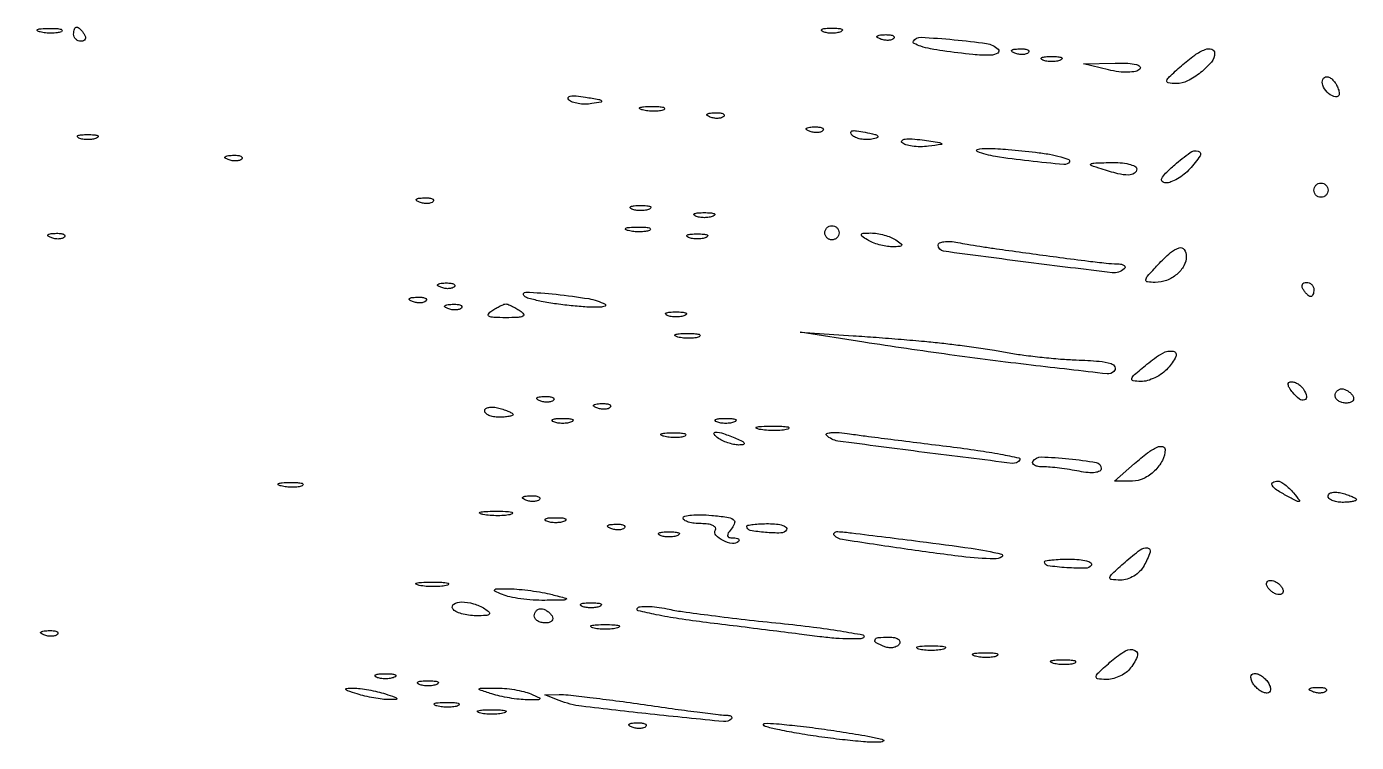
# Model space of a CAD drawing. Extents: x 0 to 1897, y 0 to 3427.
# Drawn here: x 125.4 to 313, y 2494.2 to 2595.1 of the extents above; entities that cross this region are included whole.
import ezdxf

# ---------------------------------------------------------------- set-up
doc = ezdxf.new("R2010")
doc.units = 0
doc.header["$MEASUREMENT"] = 0

msp = doc.modelspace()

# ---------------------------------------------------------------- linework, layer by layer
msp.add_lwpolyline([(0, 2693.945209, 0.000071), (0.033176, 2460.079717, 0.001354), (0.251425, 2387.118151, 0.000574), (0.543644, 2344.444757, 0.411873)], format="xyb")
for points in [[(133.5, 2594, -0.082592), (133.656512, 2593.6179, -0.161196), (133.6254, 2593.29375, -0.182303), (133.413961, 2593.078288, -0.108972), (133.059017, 2593, -0.093332), (132.654762, 2593.076123, -0.09642), (132.311086, 2593.29375, -0.099167), (132.081062, 2593.618444, -0.105053), (132, 2594, -0.042167), (132.032345, 2594.382849, -0.061769), (132.129539, 2594.70625, -0.081139), (132.272352, 2594.92554, -0.210953), (132.440983, 2595, -0.151918), (132.65171, 2594.934461, -0.038439), (132.933975, 2594.70625, -0.035638), (133.231006, 2594.382774, -0.029505)], [(130.269032, 2594.344063, -0.06278), (129.671085, 2594.185595, -0.030339), (128.880008, 2594.127736, -0.029507), (128.036634, 2594.167106, -0.037336), (127.269032, 2594.307009, -0.087174), (126.883358, 2594.48334, -0.597527), (126.900903, 2594.643467, -0.080377), (127.431793, 2594.764444, -0.012823), (128.5, 2594.805051, -0.014395), (129.580113, 2594.787295, -0.052471), (130.257153, 2594.684921, -0.333666), (130.386009, 2594.52287, -0.31318)], [(240.25, 2594.337719, -0.057986), (239.679992, 2594.181385, -0.037979), (239, 2594.12966, -0.037979), (238.320008, 2594.181385, -0.057986), (237.75, 2594.337719, -0.174857), (237.540618, 2594.525001, -0.447206), (237.601562, 2594.693942, -0.078554), (238.10856, 2594.810911, -0.017491), (239, 2594.842105, -0.017491), (239.89144, 2594.810911, -0.078554), (240.398438, 2594.693942, -0.447206), (240.459382, 2594.525001, -0.174857)], [(247.729167, 2593.395833, -0.126455), (247.402231, 2593.202593, -0.060344), (246.916927, 2593.123424, -0.05415), (246.359369, 2593.160852, -0.051402), (245.8125, 2593.316886, -0.054073), (245.395823, 2593.538436, -0.470617), (245.37858, 2593.720685, -0.168741), (245.670344, 2593.862007, -0.018894), (246.416667, 2593.921053, -0.028489), (247.112848, 2593.910055, -0.077125), (247.592839, 2593.799335, -0.208169), (247.77538, 2593.614691, -0.296942)], [(262.45, 2591.882706, -0.494826), (262.396445, 2591.331756, -0.131453), (261.400505, 2591.030764, -0.034197), (258.881506, 2591.1222, -0.007892), (254.662608, 2591.632766, -0.015732), (252.923411, 2591.927154, -0.028836), (251.533498, 2592.292132, -0.032963), (250.586464, 2592.670775, -0.446008), (250.493109, 2592.98885, -0.27342), (251.566521, 2593.552366, -0.010471), (256.239108, 2593.218615, -0.013644), (260.812155, 2592.669355, -0.151614)], [(266.729167, 2591.395833, -0.126455), (266.402231, 2591.202593, -0.060344), (265.916927, 2591.123424, -0.05415), (265.359369, 2591.160852, -0.051402), (264.8125, 2591.316886, -0.054073), (264.395823, 2591.538436, -0.470617), (264.37858, 2591.720685, -0.168741), (264.670344, 2591.862007, -0.018894), (265.416667, 2591.921053, -0.028489), (266.112848, 2591.910055, -0.077125), (266.592839, 2591.799335, -0.208169), (266.77538, 2591.614691, -0.296942)], [(293, 2591.328741, -0.17605), (292.539774, 2590.06216, -0.050552), (291.021963, 2588.582349, -0.050733), (289.172021, 2587.395746, -0.121601), (287.595012, 2587.031601, -0.032933), (286.448417, 2587.124593, -0.452891), (286.247871, 2587.435064, -0.138202), (286.584233, 2587.981652, -0.00574), (288.305764, 2589.531601, -0.023771), (290.186586, 2591.033935, -0.0653), (291.677541, 2591.840799, -0.164986), (292.591463, 2591.876094, -0.332047)], [(271.25, 2590.337719, -0.057986), (270.679992, 2590.181385, -0.037979), (270, 2590.12966, -0.037979), (269.320008, 2590.181385, -0.057986), (268.75, 2590.337719, -0.174857), (268.540618, 2590.525001, -0.447206), (268.601562, 2590.693942, -0.078554), (269.10856, 2590.810911, -0.017491), (270, 2590.842105, -0.017491), (270.89144, 2590.810911, -0.078554), (271.398438, 2590.693942, -0.447206), (271.459382, 2590.525001, -0.174857)], [(282.45, 2589.066549, -0.146039), (281.841475, 2588.744633, -0.043417), (280.784593, 2588.628142, -0.037644), (279.46467, 2588.697176, -0.026414), (278, 2588.964187), (274.5, 2589.795277), (278.95, 2589.897639, -0.01496), (280.769344, 2589.88505, -0.049114), (281.958658, 2589.723526, -0.147197), (282.45756, 2589.434264, -0.407335)], [(310.393691, 2586.41644, -0.045328), (310.573751, 2585.780247, -0.161356), (310.517614, 2585.366128, -0.257062), (310.25556, 2585.181849, -0.108271), (309.81318, 2585.22894, -0.120025), (308.872631, 2585.819479, -0.106345), (308.257968, 2586.801325, -0.180578), (308.266106, 2587.626672, -0.310331), (308.809678, 2588, -0.13514), (309.227906, 2587.884859, -0.062067), (309.677724, 2587.534829, -0.054888), (310.088813, 2587.022161, -0.049992)], [(205.134665, 2584.202755, -0.039733), (204.161929, 2584.128094, -0.040388), (203.195048, 2584.209069, -0.043618), (202.370767, 2584.420833, -0.112154), (201.853246, 2584.746754, -0.318785), (201.800895, 2585.055065, -0.246244), (202.082665, 2585.264379, -0.063014), (202.9135, 2585.28945, -0.01715), (204.218582, 2585.118838, -0.003467), (206.115594, 2584.790816, -0.152988), (206.468599, 2584.60624, -0.599836), (206.414946, 2584.429798, -0.009743)], [(215.269032, 2583.344063, -0.06278), (214.671085, 2583.185595, -0.030339), (213.880008, 2583.127736, -0.029507), (213.036634, 2583.167106, -0.037336), (212.269032, 2583.307009, -0.087174), (211.883358, 2583.48334, -0.597527), (211.900903, 2583.643467, -0.080377), (212.431793, 2583.764444, -0.012823), (213.5, 2583.805051, -0.014395), (214.580113, 2583.787295, -0.052471), (215.257153, 2583.684921, -0.333666), (215.386009, 2583.52287, -0.31318)], [(223.729167, 2582.395833, -0.126455), (223.402231, 2582.202593, -0.060344), (222.916927, 2582.123424, -0.05415), (222.359369, 2582.160852, -0.051402), (221.8125, 2582.316886, -0.054073), (221.395823, 2582.538436, -0.470617), (221.37858, 2582.720685, -0.168741), (221.670344, 2582.862007, -0.018894), (222.416667, 2582.921053, -0.028489), (223.112848, 2582.910055, -0.077125), (223.592839, 2582.799335, -0.208169), (223.77538, 2582.614691, -0.296942)], [(237.729167, 2580.395833, -0.126455), (237.402231, 2580.202593, -0.060344), (236.916927, 2580.123424, -0.05415), (236.359369, 2580.160852, -0.051402), (235.8125, 2580.316886, -0.054073), (235.395823, 2580.538436, -0.470617), (235.37858, 2580.720685, -0.168741), (235.670344, 2580.862007, -0.018894), (236.416667, 2580.921053, -0.028489), (237.112848, 2580.910055, -0.077125), (237.592839, 2580.799335, -0.208169), (237.77538, 2580.614691, -0.296942)], [(244.64378, 2579.205893, -0.054376), (243.86184, 2579.127256, -0.048216), (243.048004, 2579.212837, -0.051027), (242.324322, 2579.439155, -0.095372), (241.817958, 2579.782042, -0.181167), (241.65923, 2580.130943, -0.373673), (241.826958, 2580.353092, -0.086287), (242.486201, 2580.377314, -0.016428), (243.674177, 2580.175496, -0.00866), (245.047609, 2579.870603, -0.138278), (245.459395, 2579.639951, -0.550064), (245.410973, 2579.423805, -0.033951)], [(135.25, 2579.337719, -0.057986), (134.679992, 2579.181385, -0.037979), (134, 2579.12966, -0.037979), (133.320008, 2579.181385, -0.057986), (132.75, 2579.337719, -0.174857), (132.540618, 2579.525001, -0.447206), (132.601562, 2579.693942, -0.078554), (133.10856, 2579.810911, -0.017491), (134, 2579.842105, -0.017491), (134.89144, 2579.810911, -0.078554), (135.398438, 2579.693942, -0.447206), (135.459382, 2579.525001, -0.174857)], [(252.628178, 2578.201823, -0.030966), (251.464453, 2578.129383, -0.034474), (250.342255, 2578.206558, -0.03685), (249.409135, 2578.406666, -0.125777), (248.879084, 2578.720916, -0.435813), (248.889627, 2579.008926, -0.148104), (249.32021, 2579.200259, -0.04841), (250.320931, 2579.227622, -0.017045), (251.750907, 2579.079094, -0.001592), (254.17432, 2578.735683, -0.16175), (254.475091, 2578.584911, -0.619159), (254.426323, 2578.439398, -0.00364)], [(155.729167, 2576.395833, -0.126455), (155.402231, 2576.202593, -0.060344), (154.916927, 2576.123424, -0.05415), (154.359369, 2576.160852, -0.051402), (153.8125, 2576.316886, -0.054073), (153.395823, 2576.538436, -0.470617), (153.37858, 2576.720685, -0.168741), (153.670344, 2576.862007, -0.018894), (154.416667, 2576.921053, -0.028489), (155.112848, 2576.910055, -0.077125), (155.592839, 2576.799335, -0.208169), (155.77538, 2576.614691, -0.296942)], [(267.724777, 2577.355004, -0.013693), (269.697588, 2577.063027, -0.024971), (271.284561, 2576.701062, -0.025633), (272.402189, 2576.323938, -0.467024), (272.50627, 2576.010145, -0.284416), (271.734279, 2575.624751, -0.004745), (266.769651, 2576.126205, -0.011113), (262.069851, 2576.752022, -0.055114), (259.5, 2577.448666, -0.744485), (259.526189, 2577.759837, -0.054627), (260.89042, 2577.893629, -0.018388), (263.87875, 2577.749601, -0.008655)], [(289.505548, 2575.006131, -0.039895), (288.693043, 2574.240838, -0.037752), (287.7548, 2573.598584, -0.040101), (286.835228, 2573.160445, -0.096369), (286.095012, 2573.031601, -0.188027), (285.608409, 2573.23249, -0.328493), (285.537, 2573.641658, -0.083139), (286.074991, 2574.382807, -0.013931), (287.365384, 2575.582884, -0.025229), (289.525596, 2577.297282, -0.224573), (290.688521, 2577.507192, -0.513369), (290.938077, 2576.842152, -0.036512)], [(282, 2575, -0.253534), (281.667965, 2574.387276, -0.145409), (280.840455, 2574.141422, -0.061982), (279.352892, 2574.326539, -0.015582), (277, 2575, -0.008407), (275.561142, 2575.487625, -0.604142), (275.533299, 2575.684752, -0.147695), (275.945251, 2575.82628, -0.002769), (278.25, 2575.90032, -0.025191), (279.687112, 2575.866115, -0.040386), (280.898438, 2575.676969, -0.048902), (281.756638, 2575.379796, -0.292899)], [(309, 2572, -0.099038), (308.923658, 2571.618362, -0.097945), (308.70625, 2571.29375, -0.097945), (308.381638, 2571.076342, -0.099038), (308, 2571, -0.099038), (307.618362, 2571.076342, -0.097945), (307.29375, 2571.29375, -0.097945), (307.076342, 2571.618362, -0.099038), (307, 2572, -0.099038), (307.076342, 2572.381638, -0.097945), (307.29375, 2572.70625, -0.097945), (307.618362, 2572.923658, -0.099038), (308, 2573, -0.099038), (308.381638, 2572.923658, -0.097945), (308.70625, 2572.70625, -0.097945), (308.923658, 2572.381638, -0.099038)], [(182.729167, 2570.395833, -0.126455), (182.402231, 2570.202593, -0.060344), (181.916927, 2570.123424, -0.05415), (181.359369, 2570.160852, -0.051402), (180.8125, 2570.316886, -0.054073), (180.395823, 2570.538436, -0.470617), (180.37858, 2570.720685, -0.168741), (180.670344, 2570.862007, -0.018894), (181.416667, 2570.921053, -0.028489), (182.112848, 2570.910055, -0.077125), (182.592839, 2570.799335, -0.208169), (182.77538, 2570.614691, -0.296942)], [(213.25, 2569.337719, -0.057986), (212.679992, 2569.181385, -0.037979), (212, 2569.12966, -0.037979), (211.320008, 2569.181385, -0.057986), (210.75, 2569.337719, -0.174857), (210.540618, 2569.525001, -0.447206), (210.601562, 2569.693942, -0.078554), (211.10856, 2569.810911, -0.017491), (212, 2569.842105, -0.017491), (212.89144, 2569.810911, -0.078554), (213.398438, 2569.693942, -0.447206), (213.459382, 2569.525001, -0.174857)], [(222.25, 2568.337719, -0.057986), (221.679992, 2568.181385, -0.037979), (221, 2568.12966, -0.037979), (220.320008, 2568.181385, -0.057986), (219.75, 2568.337719, -0.174857), (219.540618, 2568.525001, -0.447206), (219.601562, 2568.693942, -0.078554), (220.10856, 2568.810911, -0.017491), (221, 2568.842105, -0.017491), (221.89144, 2568.810911, -0.078554), (222.398438, 2568.693942, -0.447206), (222.459382, 2568.525001, -0.174857)], [(240, 2566, -0.099038), (239.923658, 2565.618362, -0.097945), (239.70625, 2565.29375, -0.097945), (239.381638, 2565.076342, -0.099038), (239, 2565, -0.099038), (238.618362, 2565.076342, -0.097945), (238.29375, 2565.29375, -0.097945), (238.076342, 2565.618362, -0.099038), (238, 2566, -0.099038), (238.076342, 2566.381638, -0.097945), (238.29375, 2566.70625, -0.097945), (238.618362, 2566.923658, -0.099038), (239, 2567, -0.099038), (239.381638, 2566.923658, -0.097945), (239.70625, 2566.70625, -0.097945), (239.923658, 2566.381638, -0.099038)], [(130.729167, 2565.395833, -0.126455), (130.402231, 2565.202593, -0.060344), (129.916927, 2565.123424, -0.05415), (129.359369, 2565.160852, -0.051402), (128.8125, 2565.316886, -0.054073), (128.395823, 2565.538436, -0.470617), (128.37858, 2565.720685, -0.168741), (128.670344, 2565.862007, -0.018894), (129.416667, 2565.921053, -0.028489), (130.112848, 2565.910055, -0.077125), (130.592839, 2565.799335, -0.208169), (130.77538, 2565.614691, -0.296942)], [(213.269032, 2566.344063, -0.06278), (212.671085, 2566.185595, -0.030339), (211.880008, 2566.127736, -0.029507), (211.036634, 2566.167106, -0.037336), (210.269032, 2566.307009, -0.087174), (209.883358, 2566.48334, -0.597527), (209.900903, 2566.643467, -0.080377), (210.431793, 2566.764444, -0.012823), (211.5, 2566.805051, -0.014395), (212.580113, 2566.787295, -0.052471), (213.257153, 2566.684921, -0.333666), (213.386009, 2566.52287, -0.31318)], [(221.25, 2565.337719, -0.057986), (220.679992, 2565.181385, -0.037979), (220, 2565.12966, -0.037979), (219.320008, 2565.181385, -0.057986), (218.75, 2565.337719, -0.174857), (218.540618, 2565.525001, -0.447206), (218.601562, 2565.693942, -0.078554), (219.10856, 2565.810911, -0.017491), (220, 2565.842105, -0.017491), (220.89144, 2565.810911, -0.078554), (221.398438, 2565.693942, -0.447206), (221.459382, 2565.525001, -0.174857)], [(248, 2565, -0.01604), (248.779772, 2564.45985, -0.367612), (248.836839, 2564.214297, -0.26855), (248.588562, 2564.055204, -0.011288), (247.5, 2564.030626, -0.040274), (246.624621, 2564.10125, -0.027303), (245.646875, 2564.315379, -0.027565), (244.719031, 2564.628331, -0.048366), (244, 2565, -0.01604), (243.220228, 2565.54015, -0.367612), (243.163161, 2565.785703, -0.26855), (243.411438, 2565.944796, -0.011288), (244.5, 2565.969374, -0.040274), (245.375379, 2565.89875, -0.027303), (246.353125, 2565.684621, -0.027565), (247.280969, 2565.371669, -0.048366)], [(263.5, 2563.561958, 0.00046), (271.160239, 2562.525237, 0.002704), (275.183001, 2562.006702, 0.004804), (277.686302, 2561.722167, 0.01889), (279.235714, 2561.620076, -0.037764), (279.85341, 2561.555908, -0.110591), (280.245446, 2561.390485, -0.255635), (280.356403, 2561.16118, -0.199131), (280.235714, 2560.906805, -0.216185), (278.5538, 2560.37016, -0.002532), (266.723924, 2561.820912, -0.001971), (254.751502, 2563.398712, -0.375211), (254, 2564.259164, -0.295463), (254.198682, 2564.566034, -0.071756), (254.807813, 2564.740119, -0.051016), (255.695924, 2564.769582, -0.030055), (256.75, 2564.632983, 0.005519), (258.084508, 2564.393, 0.002383), (259.867188, 2564.101425, 0.002358), (261.767339, 2563.809105, 0.003122)], [(289, 2562.7, -0.126532), (288.651549, 2561.345117, -0.091571), (287.659676, 2560.133709, -0.085532), (286.228262, 2559.292267, -0.090441), (284.625686, 2559, -0.030983), (283.504133, 2559.069566, -0.421475), (283.280729, 2559.363964, -0.146487), (283.533315, 2559.901148, -0.005939), (285, 2561.5, -0.023157), (286.752752, 2563.200617, -0.108559), (287.973012, 2563.879544, -0.315705), (288.688189, 2563.642425, -0.161135)], [(185.729167, 2558.395833, -0.126455), (185.402231, 2558.202593, -0.060344), (184.916927, 2558.123424, -0.05415), (184.359369, 2558.160852, -0.051402), (183.8125, 2558.316886, -0.054073), (183.395823, 2558.538436, -0.470617), (183.37858, 2558.720685, -0.168741), (183.670344, 2558.862007, -0.018894), (184.416667, 2558.921053, -0.028489), (185.112848, 2558.910055, -0.077125), (185.592839, 2558.799335, -0.208169), (185.77538, 2558.614691, -0.296942)], [(207, 2555.922225, -0.632603), (206.987183, 2555.674442, -0.084718), (206.296875, 2555.518635, -0.026717), (204.70747, 2555.519377, -0.010208), (202.5, 2555.683704, -0.011585), (200.134717, 2555.963842, -0.015192), (197.991244, 2556.334961, -0.012694), (196.241072, 2556.739601, -0.122965), (195.576575, 2557.100288, -0.701559), (195.803636, 2557.645304, -0.013819), (200.077238, 2557.323631, -0.014636), (204.674875, 2556.713037, -0.083463)], [(307, 2558, -0.042167), (306.967655, 2557.617151, -0.061769), (306.870461, 2557.29375, -0.081139), (306.727648, 2557.07446, -0.210953), (306.559017, 2557, -0.151918), (306.34829, 2557.065539, -0.038439), (306.066025, 2557.29375, -0.035638), (305.768994, 2557.617226, -0.029505), (305.5, 2558, -0.082592), (305.343488, 2558.3821, -0.161196), (305.3746, 2558.70625, -0.182303), (305.586039, 2558.921712, -0.108972), (305.940983, 2559, -0.093332), (306.345238, 2558.923877, -0.09642), (306.688914, 2558.70625, -0.099167), (306.918938, 2558.381556, -0.105053)], [(181.729167, 2556.395833, -0.126455), (181.402231, 2556.202593, -0.060344), (180.916927, 2556.123424, -0.05415), (180.359369, 2556.160852, -0.051402), (179.8125, 2556.316886, -0.054073), (179.395823, 2556.538436, -0.470617), (179.37858, 2556.720685, -0.168741), (179.670344, 2556.862007, -0.018894), (180.416667, 2556.921053, -0.028489), (181.112848, 2556.910055, -0.077125), (181.592839, 2556.799335, -0.208169), (181.77538, 2556.614691, -0.296942)], [(186.729167, 2555.395833, -0.126455), (186.402231, 2555.202593, -0.060344), (185.916927, 2555.123424, -0.05415), (185.359369, 2555.160852, -0.051402), (184.8125, 2555.316886, -0.054073), (184.395823, 2555.538436, -0.470617), (184.37858, 2555.720685, -0.168741), (184.670344, 2555.862007, -0.018894), (185.416667, 2555.921053, -0.028489), (186.112848, 2555.910055, -0.077125), (186.592839, 2555.799335, -0.208169), (186.77538, 2555.614691, -0.296942)], [(195, 2555, -0.089886), (195.48113, 2554.549056, -0.470157), (195.406005, 2554.242724, -0.10261), (194.707612, 2554.066759, -0.010579), (193, 2554.030626, -0.010579), (191.292388, 2554.066759, -0.10261), (190.593995, 2554.242724, -0.470157), (190.51887, 2554.549056, -0.089886), (191, 2555, -0.013918), (191.610952, 2555.371141, -0.016688), (192.20625, 2555.684621, -0.015515), (192.719795, 2555.914138, -0.097625), (193, 2555.969374, -0.097625), (193.280205, 2555.914138, -0.015515), (193.79375, 2555.684621, -0.016688), (194.389048, 2555.371141, -0.013918)], [(218.25, 2554.337719, -0.057986), (217.679992, 2554.181385, -0.037979), (217, 2554.12966, -0.037979), (216.320008, 2554.181385, -0.057986), (215.75, 2554.337719, -0.174857), (215.540618, 2554.525001, -0.447206), (215.601562, 2554.693942, -0.078554), (216.10856, 2554.810911, -0.017491), (217, 2554.842105, -0.017491), (217.89144, 2554.810911, -0.078554), (218.398438, 2554.693942, -0.447206), (218.459382, 2554.525001, -0.174857)], [(254.5, 2550.451553, -0.0049), (256.74135, 2550.178329, -0.003089), (259.353125, 2549.817515, -0.003101), (261.917167, 2549.430893, -0.00569), (264, 2549.079279, 0.011781), (266.081315, 2548.753944, 0.006492), (268.639342, 2548.449356, 0.006469), (271.242865, 2548.207601, 0.010314), (273.474357, 2548.07573, -0.009406), (276.716917, 2547.890014, -0.055554), (278.385886, 2547.574198, -0.230418), (278.914326, 2547.080975, -0.296324), (278.779535, 2546.446202, -0.228257), (277.823017, 2546.11153, -0.00107), (267.106658, 2547.342779, -0.005012), (255.579357, 2548.809476, -0.004323), (243.5, 2550.576153), (234.5, 2551.972034), (242, 2551.491712, -0.002691), (245.237477, 2551.266875, -0.002076), (248.765625, 2550.988033, -0.002098), (252.059617, 2550.700005, -0.005022)], [(220.269032, 2551.344063, -0.06278), (219.671085, 2551.185595, -0.030339), (218.880008, 2551.127736, -0.029507), (218.036634, 2551.167106, -0.037336), (217.269032, 2551.307009, -0.087174), (216.883358, 2551.48334, -0.597527), (216.900903, 2551.643467, -0.080377), (217.431793, 2551.764444, -0.012823), (218.5, 2551.805051, -0.014395), (219.580113, 2551.787295, -0.052471), (220.257153, 2551.684921, -0.333666), (220.386009, 2551.52287, -0.31318)], [(286.410155, 2546.900723, -0.053551), (285.597417, 2546.175972, -0.041675), (284.579903, 2545.568901, -0.042874), (283.522563, 2545.160094, -0.075242), (282.595012, 2545.035963, -0.036615), (281.49186, 2545.135918, -0.465054), (281.304797, 2545.450383, -0.132651), (281.67878, 2545.999699, -0.006014), (283.441784, 2547.476451, -0.037437), (285.671196, 2549.035967, -0.183814), (287.158306, 2549.294293, -0.493821), (287.528341, 2548.550857, -0.070118)], [(305.541119, 2543.933469, -0.076926), (305.97211, 2542.914147, -0.400869), (305.698517, 2542.431883, -0.241841), (304.961207, 2542.567819, -0.055352), (304.020056, 2543.475834, -0.030483), (303.548584, 2544.120064, -0.110288), (303.374856, 2544.594311, -0.256649), (303.485592, 2544.878966, -0.176123), (303.818538, 2545, -0.085443), (304.274058, 2544.921585, -0.053409), (304.76321, 2544.686706, -0.051744), (305.210125, 2544.341444, -0.0641)], [(199.729167, 2542.395833, -0.126455), (199.402231, 2542.202593, -0.060344), (198.916927, 2542.123424, -0.05415), (198.359369, 2542.160852, -0.051402), (197.8125, 2542.316886, -0.054073), (197.395823, 2542.538436, -0.470617), (197.37858, 2542.720685, -0.168741), (197.670344, 2542.862007, -0.018894), (198.416667, 2542.921053, -0.028489), (199.112848, 2542.910055, -0.077125), (199.592839, 2542.799335, -0.208169), (199.77538, 2542.614691, -0.296942)], [(312.5, 2543, -0.139169), (312.607943, 2542.620352, -0.191142), (312.478525, 2542.29375, -0.138808), (312.110654, 2542.073267, -0.066118), (311.559017, 2542, -0.062283), (310.962904, 2542.074545, -0.080552), (310.457961, 2542.29375, -0.097988), (310.120018, 2542.618621, -0.153634), (310, 2543, -0.092995), (310.071618, 2543.381732, -0.096318), (310.276414, 2543.70625, -0.099231), (310.581949, 2543.923444, -0.105429), (310.940983, 2544, -0.089642), (311.346558, 2543.926698, -0.053229), (311.7871, 2543.70625, -0.051032), (312.193797, 2543.382515, -0.06081)], [(194, 2540.383369, -0.326917), (193.890445, 2540.233718, -0.029396), (193.4125, 2540.112615, -0.029316), (192.766644, 2540.027671, -0.018041), (192, 2540, -0.043375), (191.234359, 2540.066544, -0.063112), (190.5875, 2540.266249, -0.082769), (190.149557, 2540.559898, -0.206609), (190, 2540.90638, -0.24384), (190.157535, 2541.210205, -0.106581), (190.5875, 2541.392877, -0.070464), (191.233678, 2541.424365, -0.040966), (192, 2541.289749, -0.016817), (192.766387, 2541.061542, -0.025621), (193.4125, 2540.807757, -0.023188), (193.897136, 2540.560437, -0.269386)], [(207.729167, 2541.395833, -0.126455), (207.402231, 2541.202593, -0.060344), (206.916927, 2541.123424, -0.05415), (206.359369, 2541.160852, -0.051402), (205.8125, 2541.316886, -0.054073), (205.395823, 2541.538436, -0.470617), (205.37858, 2541.720685, -0.168741), (205.670344, 2541.862007, -0.018894), (206.416667, 2541.921053, -0.028489), (207.112848, 2541.910055, -0.077125), (207.592839, 2541.799335, -0.208169), (207.77538, 2541.614691, -0.296942)], [(202.25, 2539.337719, -0.057986), (201.679992, 2539.181385, -0.037979), (201, 2539.12966, -0.037979), (200.320008, 2539.181385, -0.057986), (199.75, 2539.337719, -0.174857), (199.540618, 2539.525001, -0.447206), (199.601562, 2539.693942, -0.078554), (200.10856, 2539.810911, -0.017491), (201, 2539.842105, -0.017491), (201.89144, 2539.810911, -0.078554), (202.398438, 2539.693942, -0.447206), (202.459382, 2539.525001, -0.174857)], [(225.25, 2539.337719, -0.057986), (224.679992, 2539.181385, -0.037979), (224, 2539.12966, -0.037979), (223.320008, 2539.181385, -0.057986), (222.75, 2539.337719, -0.174857), (222.540618, 2539.525001, -0.447206), (222.601562, 2539.693942, -0.078554), (223.10856, 2539.810911, -0.017491), (224, 2539.842105, -0.017491), (224.89144, 2539.810911, -0.078554), (225.398438, 2539.693942, -0.447206), (225.459382, 2539.525001, -0.174857)], [(232.761659, 2538.31292, -0.041951), (231.934218, 2538.169017, -0.020826), (230.869594, 2538.119272, -0.020511), (229.754739, 2538.159391, -0.028254), (228.761659, 2538.292739, -0.082665), (228.319562, 2538.45659, -0.67161), (228.339362, 2538.605813, -0.053901), (229.071102, 2538.715166, -0.008901), (230.5, 2538.747817, -0.009782), (231.938425, 2538.726931, -0.038992), (232.814362, 2538.62839, -0.417468), (232.916221, 2538.476221, -0.285845)], [(218.269032, 2537.344063, -0.06278), (217.671085, 2537.185595, -0.030339), (216.880008, 2537.127736, -0.029507), (216.036634, 2537.167106, -0.037336), (215.269032, 2537.307009, -0.087174), (214.883358, 2537.48334, -0.597527), (214.900903, 2537.643467, -0.080377), (215.431793, 2537.764444, -0.012823), (216.5, 2537.805051, -0.014395), (217.580113, 2537.787295, -0.052471), (218.257153, 2537.684921, -0.333666), (218.386009, 2537.52287, -0.31318)], [(225.5, 2537, -0.014925), (226.341871, 2536.608071, -0.152377), (226.615423, 2536.343886, -0.491407), (226.535375, 2536.161267, -0.051935), (226, 2536.085598, -0.053798), (225.317134, 2536.134067, -0.029384), (224.5, 2536.331527, -0.028934), (223.684071, 2536.632796, -0.040566), (223, 2537, -0.095694), (222.381869, 2537.592871, -0.608383), (222.533606, 2537.885992, -0.081911), (223.686554, 2537.695838, -0.019739)], [(255.687828, 2535.850913, -0.006028), (259.568063, 2535.329911, -0.010493), (262.770888, 2534.79161, -0.004822), (265.373347, 2534.271798, -0.519843), (265.494059, 2533.990388, -0.292559), (264.468179, 2533.497372, -0.00133), (252.037642, 2535.045468, -0.001895), (239.841781, 2536.64429, -0.169529), (238.239225, 2537.458349, -0.533878), (238.292812, 2537.702757, -0.078172), (238.892147, 2537.835628, -0.035466), (240.013675, 2537.825802, -0.015303), (241.5, 2537.661241, 0.002818), (243.683019, 2537.364208, 0.000672), (247.317675, 2536.895471, 0.000691), (251.49405, 2536.36844, 0.000683)], [(286, 2535.434259, -0.12258), (285.619077, 2533.903837, -0.07888), (284.513696, 2532.435576, -0.078056), (282.993543, 2531.36803, -0.11461), (281.409053, 2531), (278.888473, 2531), (281.694236, 2533.468399, -0.0168), (283.535625, 2534.981745, -0.056567), (284.86985, 2535.783902, -0.160848), (285.64778, 2535.869298, -0.354065)], [(277, 2532.774306, -0.278623), (276.77679, 2532.404844, -0.089432), (276.139831, 2532.203978, -0.055428), (275.149106, 2532.187782, -0.025755), (273.875, 2532.375, 0.010217), (272.536821, 2532.61431, 0.008403), (271.099851, 2532.816406, 0.008505), (269.773421, 2532.957415, 0.022228), (268.815983, 2533, -0.038215), (268.107237, 2533.054249, -0.082405), (267.588805, 2533.224456, -0.156926), (267.341634, 2533.475402, -0.260697), (267.35421, 2533.764107, -0.267547), (268.529231, 2534.397466, -0.018448), (272.438397, 2534.141576, -0.017618), (276.299741, 2533.60731, -0.364483)], [(164.269032, 2530.344063, -0.06278), (163.671085, 2530.185595, -0.030339), (162.880008, 2530.127736, -0.029507), (162.036634, 2530.167106, -0.037336), (161.269032, 2530.307009, -0.087174), (160.883358, 2530.48334, -0.597527), (160.900903, 2530.643467, -0.080377), (161.431793, 2530.764444, -0.012823), (162.5, 2530.805051, -0.014395), (163.580113, 2530.787295, -0.052471), (164.257153, 2530.684921, -0.333666), (164.386009, 2530.52287, -0.31318)], [(304.127555, 2529.33628, -0.005653), (304.957727, 2528.30642, -0.467986), (304.920543, 2528.130474, -0.245559), (304.666209, 2528.129072, -0.003375), (303.25, 2528.871464, -0.021079), (301.785079, 2529.733193, -0.106453), (301.118362, 2530.400698, -0.420826), (301.212089, 2530.812176, -0.138418), (301.877555, 2531, -0.125596), (302.306514, 2530.890522, -0.034247), (302.900484, 2530.511282, -0.032371), (303.53766, 2529.973047, -0.028733)], [(313, 2528.383369, -0.326917), (312.890445, 2528.233718, -0.029396), (312.4125, 2528.112615, -0.029316), (311.766644, 2528.027671, -0.018041), (311, 2528, -0.043375), (310.234359, 2528.066544, -0.063112), (309.5875, 2528.266249, -0.082769), (309.149557, 2528.559898, -0.206609), (309, 2528.90638, -0.24384), (309.157535, 2529.210205, -0.106581), (309.5875, 2529.392877, -0.070464), (310.233678, 2529.424365, -0.040966), (311, 2529.289749, -0.016817), (311.766387, 2529.061542, -0.025621), (312.4125, 2528.807757, -0.023188), (312.897136, 2528.560437, -0.269386)], [(197.729167, 2528.395833, -0.126455), (197.402231, 2528.202593, -0.060344), (196.916927, 2528.123424, -0.05415), (196.359369, 2528.160852, -0.051402), (195.8125, 2528.316886, -0.054073), (195.395823, 2528.538436, -0.470617), (195.37858, 2528.720685, -0.168741), (195.670344, 2528.862007, -0.018894), (196.416667, 2528.921053, -0.028489), (197.112848, 2528.910055, -0.077125), (197.592839, 2528.799335, -0.208169), (197.77538, 2528.614691, -0.296942)], [(193.761659, 2526.31292, -0.041951), (192.934218, 2526.169017, -0.020826), (191.869594, 2526.119272, -0.020511), (190.754739, 2526.159391, -0.028254), (189.761659, 2526.292739, -0.082665), (189.319562, 2526.45659, -0.67161), (189.339362, 2526.605813, -0.053901), (190.071102, 2526.715166, -0.008901), (191.5, 2526.747817, -0.009782), (192.938425, 2526.726931, -0.038992), (193.814362, 2526.62839, -0.417468), (193.916221, 2526.476221, -0.285845)], [(201.25, 2525.337719, -0.057986), (200.679992, 2525.181385, -0.037979), (200, 2525.12966, -0.037979), (199.320008, 2525.181385, -0.057986), (198.75, 2525.337719, -0.174857), (198.540618, 2525.525001, -0.447206), (198.601562, 2525.693942, -0.078554), (199.10856, 2525.810911, -0.017491), (200, 2525.842105, -0.017491), (200.89144, 2525.810911, -0.078554), (201.398438, 2525.693942, -0.447206), (201.459382, 2525.525001, -0.174857)], [(224.910241, 2524.391847, 0.022328), (224.375979, 2523.686244, 0.176652), (224.274757, 2523.295907, 0.318624), (224.470518, 2523.069472, 0.060327), (225.044222, 2523, -0.039057), (225.504179, 2522.964016, -0.111372), (225.800867, 2522.846211, -0.248295), (225.891707, 2522.673517, -0.198262), (225.809795, 2522.476461, -0.237738), (224.946644, 2522.191775, -0.07938), (223.641539, 2522.605021, -0.090644), (222.635634, 2523.363182, -0.336309), (222.564761, 2524.104785, 0.297201), (222.556567, 2524.443314, 0.138126), (222.203799, 2524.737031, 0.071491), (221.502109, 2524.936569, 0.033591), (220.559017, 2525, -0.028731), (219.57855, 2525.056386, -0.044952), (218.751711, 2525.228075, -0.056317), (218.173426, 2525.477422, -0.269018), (218, 2525.776426, -0.350719), (218.224994, 2526.057733, -0.031178), (219.184602, 2526.211807, -0.03002), (220.486612, 2526.259797, -0.017977), (222.032686, 2526.168273, -0.011676), (224.177151, 2525.913112, -0.103186), (225.068859, 2525.590211, -0.324696), (225.268287, 2525.104788, -0.114147)], [(209.729167, 2524.395833, -0.126455), (209.402231, 2524.202593, -0.060344), (208.916927, 2524.123424, -0.05415), (208.359369, 2524.160852, -0.051402), (207.8125, 2524.316886, -0.054073), (207.395823, 2524.538436, -0.470617), (207.37858, 2524.720685, -0.168741), (207.670344, 2524.862007, -0.018894), (208.416667, 2524.921053, -0.028489), (209.112848, 2524.910055, -0.077125), (209.592839, 2524.799335, -0.208169), (209.77538, 2524.614691, -0.296942)], [(217.25, 2523.337719, -0.057986), (216.679992, 2523.181385, -0.037979), (216, 2523.12966, -0.037979), (215.320008, 2523.181385, -0.057986), (214.75, 2523.337719, -0.174857), (214.540618, 2523.525001, -0.447206), (214.601562, 2523.693942, -0.078554), (215.10856, 2523.810911, -0.017491), (216, 2523.842105, -0.017491), (216.89144, 2523.810911, -0.078554), (217.398438, 2523.693942, -0.447206), (217.459382, 2523.525001, -0.174857)], [(232.582884, 2524.134109, -0.254262), (231.795207, 2523.6839, -0.026877), (229.604742, 2523.755034, -0.026191), (227.464648, 2524.053511, -0.35933), (227, 2524.616577, -0.362071), (227.126471, 2524.768331, -0.014139), (227.898586, 2524.88737, -0.019409), (228.886206, 2524.972395, -0.011767), (230.059017, 2525, -0.026952), (231.195428, 2524.938699, -0.055737), (232.062247, 2524.745645, -0.10349), (232.537524, 2524.46285, -0.359763)], [(251.410248, 2522.49843, -0.004937), (258.665575, 2521.520616, -0.021599), (262.917562, 2520.715968, -0.677972), (262.977828, 2520.314494, -0.136618), (261.916667, 2520.03599, -0.027027), (257.338159, 2520.352093, -0.005381), (249.206915, 2521.446036, -0.001727), (240.479919, 2522.74669, -0.159839), (239.346534, 2523.320132, -0.406292), (239.341399, 2523.698801, -0.223758), (239.812171, 2523.882618, -0.013731), (241.771617, 2523.694983, -0.000291)], [(275.603045, 2519.166731, -0.25781), (274.786271, 2518.707079, -0.018882), (272.118843, 2518.78659, -0.017887), (269.481323, 2519.060095, -0.374035), (269, 2519.613499, -0.370475), (269.131949, 2519.767138, -0.010858), (270.045461, 2519.886465, -0.016855), (271.194459, 2519.972186, -0.01019), (272.559017, 2520, -0.022189), (273.888688, 2519.940963, -0.044643), (274.921295, 2519.755227, -0.075366), (275.530355, 2519.484959, -0.409969)], [(283.045837, 2519.085646, -0.072335), (282.450314, 2518.278772, -0.059569), (281.611877, 2517.612379, -0.060548), (280.655987, 2517.172115, -0.081414), (279.714816, 2517.031601, -0.024842), (278.424041, 2517.114247, -0.45465), (278.217048, 2517.414384, -0.146171), (278.531053, 2517.93827, -0.004815), (280.365384, 2519.582884, -0.018773), (282.499268, 2521.321746, -0.210433), (283.540102, 2521.566981, -0.462029), (283.882564, 2520.97128, -0.036898)], [(184.761659, 2516.31292, -0.041951), (183.934218, 2516.169017, -0.020826), (182.869594, 2516.119272, -0.020511), (181.754739, 2516.159391, -0.028254), (180.761659, 2516.292739, -0.082665), (180.319562, 2516.45659, -0.67161), (180.339362, 2516.605813, -0.053901), (181.071102, 2516.715166, -0.008901), (182.5, 2516.747817, -0.009782), (183.938425, 2516.726931, -0.038992), (184.814362, 2516.62839, -0.417468), (184.916221, 2516.476221, -0.285845)], [(302.5, 2516, -0.076764), (302.661825, 2515.617617, -0.154201), (302.642737, 2515.29375, -0.186277), (302.449529, 2515.079239, -0.117858), (302.118034, 2515, -0.085235), (301.689814, 2515.073533, -0.053414), (301.230237, 2515.29375, -0.051777), (300.810561, 2515.617474, -0.064269), (300.5, 2516, -0.076764), (300.338175, 2516.382383, -0.154201), (300.357263, 2516.70625, -0.186277), (300.550471, 2516.920761, -0.117858), (300.881966, 2517, -0.085235), (301.310186, 2516.926467, -0.053414), (301.769763, 2516.70625, -0.051777), (302.189439, 2516.382526, -0.064269)], [(199.5, 2515, -0.002706), (201.477054, 2514.485517, -0.613087), (201.508638, 2514.337938, -0.167724), (201.206186, 2514.227775, -0.001234), (198.5, 2514.1886, -0.019335), (196.821867, 2514.233346, -0.017275), (195.0875, 2514.407137, -0.017603), (193.540155, 2514.672145, -0.050301), (192.5, 2515, -0.012563), (191.435325, 2515.489549, -0.547547), (191.412184, 2515.693876, -0.171476), (191.775387, 2515.823173, -0.004591), (193.5, 2515.8114, -0.018755), (194.865641, 2515.738248, -0.010849), (196.5, 2515.553239, -0.010833), (198.133837, 2515.296132, -0.017857)], [(190, 2513, -0.040301), (190.639947, 2512.509159, -0.457374), (190.633758, 2512.227822, -0.161557), (190.185704, 2512.053773, -0.01112), (188.809017, 2512.015313, -0.03437), (187.733623, 2512.083177, -0.039395), (186.726963, 2512.298248, -0.043178), (185.920917, 2512.616027, -0.139745), (185.5, 2513, -0.414875), (185.656293, 2513.658741, -0.138708), (186.713117, 2513.957673, -0.070585), (188.435656, 2513.713285, -0.073095)], [(199.5, 2512, -0.139169), (199.607943, 2511.620352, -0.191142), (199.478525, 2511.29375, -0.138808), (199.110654, 2511.073267, -0.066118), (198.559017, 2511, -0.062283), (197.962904, 2511.074545, -0.080552), (197.457961, 2511.29375, -0.097988), (197.120018, 2511.618621, -0.153634), (197, 2512, -0.092995), (197.071618, 2512.381732, -0.096318), (197.276414, 2512.70625, -0.099231), (197.581949, 2512.923444, -0.105429), (197.940983, 2513, -0.089642), (198.346558, 2512.926698, -0.053229), (198.7871, 2512.70625, -0.051032), (199.193797, 2512.382515, -0.06081)], [(206.25, 2513.337719, -0.057986), (205.679992, 2513.181385, -0.037979), (205, 2513.12966, -0.037979), (204.320008, 2513.181385, -0.057986), (203.75, 2513.337719, -0.174857), (203.540618, 2513.525001, -0.447206), (203.601562, 2513.693942, -0.078554), (204.10856, 2513.810911, -0.017491), (205, 2513.842105, -0.017491), (205.89144, 2513.810911, -0.078554), (206.398438, 2513.693942, -0.447206), (206.459382, 2513.525001, -0.174857)], [(231.719449, 2510.948112, -0.005615), (236.375482, 2510.42352, -0.009771), (240.223255, 2509.869639, -0.00423), (243.370842, 2509.326203, -0.528563), (243.509349, 2509.015128, -0.248127), (243.094715, 2508.771745, -0.013042), (241.505197, 2508.742685, -0.018064), (239.539769, 2508.829077, -0.011918), (237.2899, 2509.063655, 0.00066), (234.372044, 2509.434459, 0.000235), (230.200989, 2509.956936, 0.000233), (225.62216, 2510.526143, 0.000275), (221.287934, 2511.060474, -0.007194), (217.403558, 2511.594015, -0.012618), (214.209672, 2512.162425, -0.006929), (211.671184, 2512.717343, -0.512786), (211.53207, 2513.051891, -0.233865), (211.921015, 2513.294522, -0.028365), (212.957548, 2513.337626, -0.028902), (214.272132, 2513.241568, -0.019913), (215.744136, 2512.988056, 0.017669), (217.914841, 2512.604176, 0.003174), (221.986178, 2512.058004, 0.003422), (226.765797, 2511.480896, 0.003088)], [(208.75, 2510.310674, -0.039571), (207.952734, 2510.168469, -0.024357), (207, 2510.122029, -0.024357), (206.047266, 2510.168469, -0.039571), (205.25, 2510.310674, -0.161593), (204.99086, 2510.478988, -0.542911), (205.042187, 2510.633659, -0.052887), (205.748017, 2510.740287, -0.011065), (207, 2510.767997, -0.011065), (208.251983, 2510.740287, -0.052887), (208.957813, 2510.633659, -0.542911), (209.00914, 2510.478988, -0.161593)], [(129.729167, 2509.395833, -0.126455), (129.402231, 2509.202593, -0.060344), (128.916927, 2509.123424, -0.05415), (128.359369, 2509.160852, -0.051402), (127.8125, 2509.316886, -0.054073), (127.395823, 2509.538436, -0.470617), (127.37858, 2509.720685, -0.168741), (127.670344, 2509.862007, -0.018894), (128.416667, 2509.921053, -0.028489), (129.112848, 2509.910055, -0.077125), (129.592839, 2509.799335, -0.208169), (129.77538, 2509.614691, -0.296942)], [(248.526992, 2508.043674, -0.126981), (248.190464, 2507.720854, -0.081026), (247.678351, 2507.533742, -0.072258), (247.073335, 2507.506898, -0.066719), (246.467975, 2507.650663, -0.027681), (245.230543, 2508.205874, -0.395517), (245.082867, 2508.622791, -0.275668), (245.523001, 2508.936989, -0.020503), (247.059017, 2509, -0.045552), (247.806756, 2508.931736, -0.099152), (248.339579, 2508.719079, -0.177225), (248.57458, 2508.405148, -0.214542)], [(254.75, 2507.310674, -0.039571), (253.952734, 2507.168469, -0.024357), (253, 2507.122029, -0.024357), (252.047266, 2507.168469, -0.039571), (251.25, 2507.310674, -0.161593), (250.99086, 2507.478988, -0.542911), (251.042187, 2507.633659, -0.052887), (251.748017, 2507.740287, -0.011065), (253, 2507.767997, -0.011065), (254.251983, 2507.740287, -0.052887), (254.957813, 2507.633659, -0.542911), (255.00914, 2507.478988, -0.161593)], [(262.269032, 2506.344063, -0.06278), (261.671085, 2506.185595, -0.030339), (260.880008, 2506.127736, -0.029507), (260.036634, 2506.167106, -0.037336), (259.269032, 2506.307009, -0.087174), (258.883358, 2506.48334, -0.597527), (258.900903, 2506.643467, -0.080377), (259.431793, 2506.764444, -0.012823), (260.5, 2506.805051, -0.014395), (261.580113, 2506.787295, -0.052471), (262.257153, 2506.684921, -0.333666), (262.386009, 2506.52287, -0.31318)], [(280.972096, 2504.466378, -0.07286), (280.350483, 2503.907157, -0.045507), (279.487631, 2503.440031, -0.044734), (278.531477, 2503.127584, -0.060393), (277.627555, 2503.031601, -0.036361), (276.483157, 2503.132042, -0.457407), (276.282133, 2503.458039, -0.131173), (276.650557, 2504.037564, -0.005676), (278.456718, 2505.661447, -0.048448), (280.432626, 2507.084435, -0.247593), (281.740493, 2507.139253, -0.408974), (282.074172, 2506.227467, -0.066877)], [(273.269032, 2505.344063, -0.06278), (272.671085, 2505.185595, -0.030339), (271.880008, 2505.127736, -0.029507), (271.036634, 2505.167106, -0.037336), (270.269032, 2505.307009, -0.087174), (269.883358, 2505.48334, -0.597527), (269.900903, 2505.643467, -0.080377), (270.431793, 2505.764444, -0.012823), (271.5, 2505.805051, -0.014395), (272.580113, 2505.787295, -0.052471), (273.257153, 2505.684921, -0.333666), (273.386009, 2505.52287, -0.31318)], [(177.25, 2503.337719, -0.057986), (176.679992, 2503.181385, -0.037979), (176, 2503.12966, -0.037979), (175.320008, 2503.181385, -0.057986), (174.75, 2503.337719, -0.174857), (174.540618, 2503.525001, -0.447206), (174.601562, 2503.693942, -0.078554), (175.10856, 2503.810911, -0.017491), (176, 2503.842105, -0.017491), (176.89144, 2503.810911, -0.078554), (177.398438, 2503.693942, -0.447206), (177.459382, 2503.525001, -0.174857)], [(300.8125, 2502.0625, -0.08306), (300.888442, 2501.579684, -0.196386), (300.75, 2501.25, -0.196386), (300.420316, 2501.111558, -0.08306), (299.9375, 2501.1875, -0.068635), (299.402945, 2501.45155, -0.04742), (298.882031, 2501.882031, -0.04742), (298.45155, 2502.402945, -0.068635), (298.1875, 2502.9375, -0.08306), (298.111558, 2503.420316, -0.196386), (298.25, 2503.75, -0.196386), (298.579684, 2503.888442, -0.08306), (299.0625, 2503.8125, -0.068635), (299.597055, 2503.54845, -0.04742), (300.117969, 2503.117969, -0.04742), (300.54845, 2502.597055, -0.068635)], [(176, 2501, -0.004595), (177.339878, 2500.557279, -0.172749), (177.586219, 2500.36194, -0.574334), (177.512304, 2500.221484, -0.010926), (176.5, 2500.19936, -0.0298), (175.556033, 2500.255671, -0.014229), (174.353125, 2500.434548, -0.01405), (173.103357, 2500.693325, -0.019418), (172, 2501, -0.004595), (170.660122, 2501.442721, -0.172749), (170.413781, 2501.63806, -0.574334), (170.487696, 2501.778516, -0.010926), (171.5, 2501.80064, -0.0298), (172.443967, 2501.744329, -0.014229), (173.646875, 2501.565452, -0.01405), (174.896643, 2501.306675, -0.019418)], [(183.25, 2502.337719, -0.057986), (182.679992, 2502.181385, -0.037979), (182, 2502.12966, -0.037979), (181.320008, 2502.181385, -0.057986), (180.75, 2502.337719, -0.174857), (180.540618, 2502.525001, -0.447206), (180.601562, 2502.693942, -0.078554), (181.10856, 2502.810911, -0.017491), (182, 2502.842105, -0.017491), (182.89144, 2502.810911, -0.078554), (183.398438, 2502.693942, -0.447206), (183.459382, 2502.525001, -0.174857)], [(196.5, 2501, -0.005256), (197.729984, 2500.45607, -0.448398), (197.783998, 2500.281993, -0.262453), (197.572594, 2500.162267, -0.003431), (196, 2500.169965, -0.024262), (194.861974, 2500.238638, -0.013931), (193.5, 2500.425913, -0.013896), (192.138692, 2500.690964, -0.022466), (191, 2501, -0.002223), (189.291187, 2501.555647, -0.481249), (189.238787, 2501.697043, -0.258782), (189.423868, 2501.803547, -0.00148), (191.5, 2501.830035, -0.024805), (192.795051, 2501.778463, -0.018779), (194.20625, 2501.598337, -0.019109), (195.521174, 2501.328064, -0.041255)], [(308.729167, 2501.395833, -0.126455), (308.402231, 2501.202593, -0.060344), (307.916927, 2501.123424, -0.05415), (307.359369, 2501.160852, -0.051402), (306.8125, 2501.316886, -0.054073), (306.395823, 2501.538436, -0.470617), (306.37858, 2501.720685, -0.168741), (306.670344, 2501.862007, -0.018894), (307.416667, 2501.921053, -0.028489), (308.112848, 2501.910055, -0.077125), (308.592839, 2501.799335, -0.208169), (308.77538, 2501.614691, -0.296942)], [(186.269032, 2499.344063, -0.06278), (185.671085, 2499.185595, -0.030339), (184.880008, 2499.127736, -0.029507), (184.036634, 2499.167106, -0.037336), (183.269032, 2499.307009, -0.087174), (182.883358, 2499.48334, -0.597527), (182.900903, 2499.643467, -0.080377), (183.431793, 2499.764444, -0.012823), (184.5, 2499.805051, -0.014395), (185.580113, 2499.787295, -0.052471), (186.257153, 2499.684921, -0.333666), (186.386009, 2499.52287, -0.31318)], [(212.5, 2499.487732, 0.001686), (216.433738, 2498.931327, 0.002308), (219.978646, 2498.458772, 0.001493), (222.959247, 2498.084483, 0.02706), (223.916667, 2498.019442, -0.034287), (224.426972, 2497.977365, -0.092094), (224.76972, 2497.858244, -0.22095), (224.890459, 2497.688304, -0.246894), (224.831317, 2497.497984, -0.224795), (223.698849, 2497.093357, -0.001603), (213.363734, 2498.15418, -0.004038), (203.685299, 2499.258073, -0.064692), (200.5, 2500.074285), (198.5, 2500.873227), (200.5, 2500.904903, -0.030466), (201.766383, 2500.84778, -0.002891), (204.85, 2500.501676, -0.003686), (208.524281, 2500.04026, -0.002896)], [(192.75, 2498.310674, -0.039571), (191.952734, 2498.168469, -0.024357), (191, 2498.122029, -0.024357), (190.047266, 2498.168469, -0.039571), (189.25, 2498.310674, -0.161593), (188.99086, 2498.478988, -0.542911), (189.042187, 2498.633659, -0.052887), (189.748017, 2498.740287, -0.011065), (191, 2498.767997, -0.011065), (192.251983, 2498.740287, -0.052887), (192.957813, 2498.633659, -0.542911), (193.00914, 2498.478988, -0.161593)], [(212.729167, 2496.395833, -0.126455), (212.402231, 2496.202593, -0.060344), (211.916927, 2496.123424, -0.05415), (211.359369, 2496.160852, -0.051402), (210.8125, 2496.316886, -0.054073), (210.395823, 2496.538436, -0.470617), (210.37858, 2496.720685, -0.168741), (210.670344, 2496.862007, -0.018894), (211.416667, 2496.921053, -0.028489), (212.112848, 2496.910055, -0.077125), (212.592839, 2496.799335, -0.208169), (212.77538, 2496.614691, -0.296942)], [(241, 2495.556567, -0.004491), (244.51806, 2494.961767, -0.030358), (246.234579, 2494.546858, -0.709673), (246.243396, 2494.318307, -0.092581), (245.5, 2494.175077, -0.022122), (243.458934, 2494.253772, -0.007305), (240.471875, 2494.545585, -0.007258), (237.164777, 2494.966208, -0.008173), (234, 2495.468402, -0.006833), (231.295499, 2495.981188, -0.024209), (229.584375, 2496.417117, -0.265026), (229.354746, 2496.66125, -0.478643), (229.5, 2496.849891, -0.027724), (231.176223, 2496.793463, -0.005727), (234.115625, 2496.496939, -0.006004), (237.525774, 2496.071899, -0.005624)]]:
    msp.add_lwpolyline(points, format="xyb", close=True)

doc.saveas('drawing.dxf')
